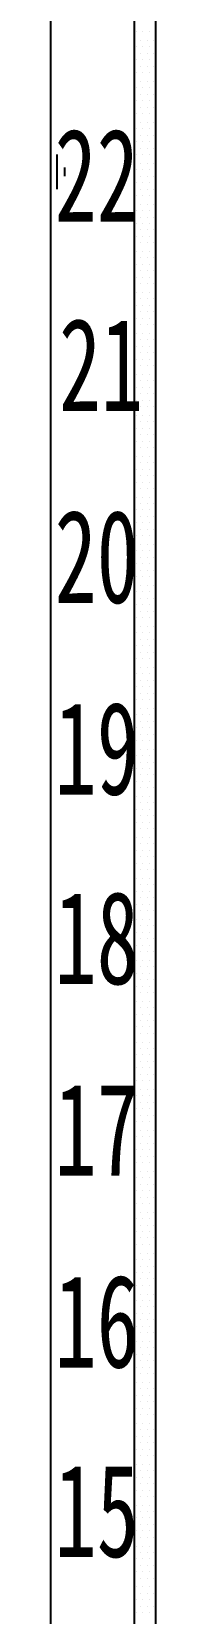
# Model space of a CAD drawing. Header units: metres. Extents: x 17 to 1264, y 17 to 859.
# Drawn here: x 407 to 414.1, y 303.8 to 409.5 of the extents above; entities that cross this region are included whole.
import ezdxf

# ---------------------------------------------------------------- set-up
doc = ezdxf.new("R2010")
doc.units = ezdxf.units.M
for name, color, linetype in [('LINES', 7, 'Continuous'), ('POLYLINES', 4, 'Continuous'), ('RECTS', 7, 'Continuous'), ('TEXTS', 3, 'Continuous')]:
    doc.layers.add(name, color=color, linetype=linetype)

msp = doc.modelspace()

# ---------------------------------------------------------------- linework, layer by layer
at = {"layer": 'LINES'}
for p, q in [((412.84, 409.54), (412.84, 409.54)), ((413.27, 409.54), (413.27, 409.54)), ((413.71, 409.54), (413.71, 409.54)), ((412.84, 408.53), (412.84, 408.53)), ((413.13, 408.96), (413.13, 408.96)), ((413.27, 408.53), (413.27, 408.53)), ((413.56, 408.96), (413.56, 408.96)), ((413.71, 408.53), (413.71, 408.53)), ((413.99, 408.96), (413.99, 408.96)), ((412.84, 407.66), (412.84, 407.66)), ((413.13, 408.1), (413.13, 408.1)), ((413.13, 407.23), (413.13, 407.23)), ((413.27, 407.66), (413.27, 407.66)), ((413.56, 408.1), (413.56, 408.1)), ((413.56, 407.23), (413.56, 407.23)), ((413.71, 407.66), (413.71, 407.66)), ((413.99, 408.1), (413.99, 408.1)), ((413.99, 407.23), (413.99, 407.23)), ((412.84, 406.8), (412.84, 406.8)), ((413.13, 406.22), (413.13, 406.22)), ((413.27, 406.8), (413.27, 406.8)), ((413.56, 406.22), (413.56, 406.22)), ((413.71, 406.8), (413.71, 406.8)), ((413.99, 406.22), (413.99, 406.22)), ((412.84, 405.79), (412.84, 405.79)), ((413.13, 405.36), (413.13, 405.36)), ((413.27, 405.79), (413.27, 405.79)), ((413.56, 405.36), (413.56, 405.36)), ((413.71, 405.79), (413.71, 405.79)), ((413.99, 405.36), (413.99, 405.36)), ((412.84, 404.93), (412.84, 404.93)), ((412.84, 404.06), (412.84, 404.06)), ((413.13, 404.5), (413.13, 404.5)), ((413.27, 404.93), (413.27, 404.93)), ((413.27, 404.06), (413.27, 404.06)), ((413.56, 404.5), (413.56, 404.5)), ((413.71, 404.93), (413.71, 404.93)), ((413.71, 404.06), (413.71, 404.06)), ((413.99, 404.5), (413.99, 404.5)), ((412.84, 403.06), (412.84, 403.06)), ((413.13, 403.49), (413.13, 403.49)), ((413.27, 403.06), (413.27, 403.06)), ((413.56, 403.49), (413.56, 403.49)), ((413.71, 403.06), (413.71, 403.06)), ((413.99, 403.49), (413.99, 403.49)), ((412.84, 402.19), (412.84, 402.19)), ((413.13, 402.62), (413.13, 402.62)), ((413.27, 402.19), (413.27, 402.19)), ((413.56, 402.62), (413.56, 402.62)), ((413.71, 402.19), (413.71, 402.19)), ((413.99, 402.62), (413.99, 402.62)), ((407.51, 401.33), (407.51, 399.02)), ((412.84, 401.33), (412.84, 401.33)), ((413.13, 401.76), (413.13, 401.76)), ((413.27, 401.33), (413.27, 401.33)), ((413.56, 401.76), (413.56, 401.76)), ((413.71, 401.33), (413.71, 401.33)), ((413.99, 401.76), (413.99, 401.76)), ((408.02, 400.46), (408.02, 399.89)), ((412.84, 400.32), (412.84, 400.32)), ((413.13, 400.75), (413.13, 400.75)), ((413.13, 399.89), (413.13, 399.89)), ((413.27, 400.32), (413.27, 400.32)), ((413.56, 400.75), (413.56, 400.75)), ((413.56, 399.89), (413.56, 399.89)), ((413.71, 400.32), (413.71, 400.32)), ((413.99, 400.75), (413.99, 400.75)), ((413.99, 399.89), (413.99, 399.89)), ((412.84, 399.46), (412.84, 399.46)), ((413.13, 399.02), (413.13, 399.02)), ((413.27, 399.46), (413.27, 399.46)), ((413.56, 399.02), (413.56, 399.02)), ((413.71, 399.46), (413.71, 399.46)), ((413.99, 399.02), (413.99, 399.02)), ((412.84, 398.59), (412.84, 398.59)), ((413.13, 398.02), (413.13, 398.02)), ((413.27, 398.59), (413.27, 398.59)), ((413.56, 398.02), (413.56, 398.02)), ((413.71, 398.59), (413.71, 398.59)), ((413.99, 398.02), (413.99, 398.02)), ((412.84, 397.58), (412.84, 397.58)), ((412.84, 396.72), (412.84, 396.72)), ((413.13, 397.15), (413.13, 397.15)), ((413.27, 397.58), (413.27, 397.58)), ((413.27, 396.72), (413.27, 396.72)), ((413.56, 397.15), (413.56, 397.15)), ((413.71, 397.58), (413.71, 397.58)), ((413.71, 396.72), (413.71, 396.72)), ((413.99, 397.15), (413.99, 397.15)), ((412.84, 395.86), (412.84, 395.86)), ((413.13, 396.29), (413.13, 396.29)), ((413.27, 395.86), (413.27, 395.86)), ((413.56, 396.29), (413.56, 396.29)), ((413.71, 395.86), (413.71, 395.86)), ((413.99, 396.29), (413.99, 396.29)), ((412.84, 394.85), (412.84, 394.85)), ((413.13, 395.42), (413.13, 395.42)), ((413.27, 394.85), (413.27, 394.85)), ((413.56, 395.42), (413.56, 395.42)), ((413.71, 394.85), (413.71, 394.85)), ((413.99, 395.42), (413.99, 395.42)), ((412.84, 393.98), (412.84, 393.98)), ((413.13, 394.42), (413.13, 394.42)), ((413.13, 393.55), (413.13, 393.55)), ((413.27, 393.98), (413.27, 393.98)), ((413.56, 394.42), (413.56, 394.42)), ((413.56, 393.55), (413.56, 393.55)), ((413.71, 393.98), (413.71, 393.98)), ((413.99, 394.42), (413.99, 394.42)), ((413.99, 393.55), (413.99, 393.55)), ((412.84, 393.12), (412.84, 393.12)), ((413.13, 392.69), (413.13, 392.69)), ((413.27, 393.12), (413.27, 393.12)), ((413.56, 392.69), (413.56, 392.69)), ((413.71, 393.12), (413.71, 393.12)), ((413.99, 392.69), (413.99, 392.69)), ((412.84, 392.11), (412.84, 392.11)), ((413.13, 391.68), (413.13, 391.68)), ((413.27, 392.11), (413.27, 392.11)), ((413.56, 391.68), (413.56, 391.68)), ((413.71, 392.11), (413.71, 392.11)), ((413.99, 391.68), (413.99, 391.68)), ((412.84, 391.25), (412.84, 391.25)), ((412.84, 390.38), (412.84, 390.38)), ((413.13, 390.82), (413.13, 390.82)), ((413.27, 391.25), (413.27, 391.25)), ((413.27, 390.38), (413.27, 390.38)), ((413.56, 390.82), (413.56, 390.82)), ((413.71, 391.25), (413.71, 391.25)), ((413.71, 390.38), (413.71, 390.38)), ((413.99, 390.82), (413.99, 390.82)), ((412.84, 389.38), (412.84, 389.38)), ((413.13, 389.95), (413.13, 389.95)), ((413.27, 389.38), (413.27, 389.38)), ((413.56, 389.95), (413.56, 389.95)), ((413.71, 389.38), (413.71, 389.38)), ((413.99, 389.95), (413.99, 389.95)), ((412.84, 388.51), (412.84, 388.51)), ((413.13, 388.94), (413.13, 388.94)), ((413.27, 388.51), (413.27, 388.51)), ((413.56, 388.94), (413.56, 388.94)), ((413.71, 388.51), (413.71, 388.51)), ((413.99, 388.94), (413.99, 388.94)), ((412.84, 387.65), (412.84, 387.65)), ((413.13, 388.08), (413.13, 388.08)), ((413.13, 387.22), (413.13, 387.22)), ((413.27, 387.65), (413.27, 387.65)), ((413.56, 388.08), (413.56, 388.08)), ((413.56, 387.22), (413.56, 387.22)), ((413.71, 387.65), (413.71, 387.65)), ((413.99, 388.08), (413.99, 388.08)), ((413.99, 387.22), (413.99, 387.22)), ((412.84, 386.64), (412.84, 386.64)), ((413.13, 386.21), (413.13, 386.21)), ((413.27, 386.64), (413.27, 386.64)), ((413.56, 386.21), (413.56, 386.21)), ((413.71, 386.64), (413.71, 386.64)), ((413.99, 386.21), (413.99, 386.21)), ((412.84, 385.78), (412.84, 385.78)), ((413.13, 385.34), (413.13, 385.34)), ((413.27, 385.78), (413.27, 385.78)), ((413.56, 385.34), (413.56, 385.34)), ((413.71, 385.78), (413.71, 385.78)), ((413.99, 385.34), (413.99, 385.34)), ((412.84, 384.91), (412.84, 384.91)), ((412.84, 383.9), (412.84, 383.9)), ((413.13, 384.48), (413.13, 384.48)), ((413.27, 384.91), (413.27, 384.91)), ((413.27, 383.9), (413.27, 383.9)), ((413.56, 384.48), (413.56, 384.48)), ((413.71, 384.91), (413.71, 384.91)), ((413.71, 383.9), (413.71, 383.9)), ((413.99, 384.48), (413.99, 384.48)), ((412.84, 383.04), (412.84, 383.04)), ((413.13, 383.47), (413.13, 383.47)), ((413.27, 383.04), (413.27, 383.04)), ((413.56, 383.47), (413.56, 383.47)), ((413.71, 383.04), (413.71, 383.04)), ((413.99, 383.47), (413.99, 383.47)), ((412.84, 382.18), (412.84, 382.18)), ((413.13, 382.61), (413.13, 382.61)), ((413.27, 382.18), (413.27, 382.18)), ((413.56, 382.61), (413.56, 382.61)), ((413.71, 382.18), (413.71, 382.18)), ((413.99, 382.61), (413.99, 382.61)), ((412.84, 381.17), (412.84, 381.17)), ((413.13, 381.74), (413.13, 381.74)), ((413.13, 380.74), (413.13, 380.74)), ((413.27, 381.17), (413.27, 381.17)), ((413.56, 381.74), (413.56, 381.74)), ((413.56, 380.74), (413.56, 380.74)), ((413.71, 381.17), (413.71, 381.17)), ((413.99, 381.74), (413.99, 381.74)), ((413.99, 380.74), (413.99, 380.74)), ((412.84, 380.3), (412.84, 380.3)), ((413.13, 379.87), (413.13, 379.87)), ((413.27, 380.3), (413.27, 380.3)), ((413.56, 379.87), (413.56, 379.87)), ((413.71, 380.3), (413.71, 380.3)), ((413.99, 379.87), (413.99, 379.87)), ((412.84, 379.44), (412.84, 379.44)), ((413.13, 379.01), (413.13, 379.01)), ((413.27, 379.44), (413.27, 379.44)), ((413.56, 379.01), (413.56, 379.01)), ((413.71, 379.44), (413.71, 379.44)), ((413.99, 379.01), (413.99, 379.01)), ((412.84, 378.43), (412.84, 378.43)), ((412.84, 377.57), (412.84, 377.57)), ((413.13, 378), (413.13, 378)), ((413.27, 378.43), (413.27, 378.43)), ((413.27, 377.57), (413.27, 377.57)), ((413.56, 378), (413.56, 378)), ((413.71, 378.43), (413.71, 378.43)), ((413.71, 377.57), (413.71, 377.57)), ((413.99, 378), (413.99, 378)), ((412.84, 376.7), (412.84, 376.7)), ((413.13, 377.14), (413.13, 377.14)), ((413.27, 376.7), (413.27, 376.7)), ((413.56, 377.14), (413.56, 377.14)), ((413.71, 376.7), (413.71, 376.7)), ((413.99, 377.14), (413.99, 377.14)), ((412.84, 375.84), (412.84, 375.84)), ((413.13, 376.27), (413.13, 376.27)), ((413.27, 375.84), (413.27, 375.84)), ((413.56, 376.27), (413.56, 376.27)), ((413.71, 375.84), (413.71, 375.84)), ((413.99, 376.27), (413.99, 376.27)), ((412.84, 374.83), (412.84, 374.83)), ((413.13, 375.26), (413.13, 375.26)), ((413.13, 374.4), (413.13, 374.4)), ((413.27, 374.83), (413.27, 374.83)), ((413.56, 375.26), (413.56, 375.26)), ((413.56, 374.4), (413.56, 374.4)), ((413.71, 374.83), (413.71, 374.83)), ((413.99, 375.26), (413.99, 375.26)), ((413.99, 374.4), (413.99, 374.4)), ((412.84, 373.97), (412.84, 373.97)), ((413.13, 373.54), (413.13, 373.54)), ((413.27, 373.97), (413.27, 373.97)), ((413.56, 373.54), (413.56, 373.54)), ((413.71, 373.97), (413.71, 373.97)), ((413.99, 373.54), (413.99, 373.54)), ((412.84, 373.1), (412.84, 373.1)), ((413.13, 372.53), (413.13, 372.53)), ((413.27, 373.1), (413.27, 373.1)), ((413.56, 372.53), (413.56, 372.53)), ((413.71, 373.1), (413.71, 373.1)), ((413.99, 372.53), (413.99, 372.53)), ((412.84, 372.1), (412.84, 372.1)), ((412.84, 371.23), (412.84, 371.23)), ((413.13, 371.66), (413.13, 371.66)), ((413.27, 372.1), (413.27, 372.1)), ((413.27, 371.23), (413.27, 371.23)), ((413.56, 371.66), (413.56, 371.66)), ((413.71, 372.1), (413.71, 372.1)), ((413.71, 371.23), (413.71, 371.23)), ((413.99, 371.66), (413.99, 371.66)), ((412.84, 370.37), (412.84, 370.37)), ((413.13, 370.8), (413.13, 370.8)), ((413.27, 370.37), (413.27, 370.37)), ((413.56, 370.8), (413.56, 370.8)), ((413.71, 370.37), (413.71, 370.37)), ((413.99, 370.8), (413.99, 370.8)), ((412.84, 369.36), (412.84, 369.36)), ((413.13, 369.79), (413.13, 369.79)), ((413.27, 369.36), (413.27, 369.36)), ((413.56, 369.79), (413.56, 369.79)), ((413.71, 369.36), (413.71, 369.36)), ((413.99, 369.79), (413.99, 369.79)), ((412.84, 368.5), (412.84, 368.5)), ((413.13, 368.93), (413.13, 368.93)), ((413.13, 368.06), (413.13, 368.06)), ((413.27, 368.5), (413.27, 368.5)), ((413.56, 368.93), (413.56, 368.93)), ((413.56, 368.06), (413.56, 368.06)), ((413.71, 368.5), (413.71, 368.5)), ((413.99, 368.93), (413.99, 368.93)), ((413.99, 368.06), (413.99, 368.06)), ((412.84, 367.63), (412.84, 367.63)), ((413.13, 367.06), (413.13, 367.06)), ((413.27, 367.63), (413.27, 367.63)), ((413.56, 367.06), (413.56, 367.06)), ((413.71, 367.63), (413.71, 367.63)), ((413.99, 367.06), (413.99, 367.06)), ((412.84, 366.62), (412.84, 366.62)), ((413.13, 366.19), (413.13, 366.19)), ((413.27, 366.62), (413.27, 366.62)), ((413.56, 366.19), (413.56, 366.19)), ((413.71, 366.62), (413.71, 366.62)), ((413.99, 366.19), (413.99, 366.19)), ((412.84, 365.76), (412.84, 365.76)), ((412.84, 364.9), (412.84, 364.9)), ((413.13, 365.33), (413.13, 365.33)), ((413.27, 365.76), (413.27, 365.76)), ((413.27, 364.9), (413.27, 364.9)), ((413.56, 365.33), (413.56, 365.33)), ((413.71, 365.76), (413.71, 365.76)), ((413.71, 364.9), (413.71, 364.9)), ((413.99, 365.33), (413.99, 365.33)), ((412.84, 363.89), (412.84, 363.89)), ((413.13, 364.32), (413.13, 364.32)), ((413.27, 363.89), (413.27, 363.89)), ((413.56, 364.32), (413.56, 364.32)), ((413.71, 363.89), (413.71, 363.89)), ((413.99, 364.32), (413.99, 364.32)), ((412.84, 363.02), (412.84, 363.02)), ((413.13, 363.46), (413.13, 363.46)), ((413.27, 363.02), (413.27, 363.02)), ((413.56, 363.46), (413.56, 363.46)), ((413.71, 363.02), (413.71, 363.02)), ((413.99, 363.46), (413.99, 363.46)), ((412.84, 362.16), (412.84, 362.16)), ((413.13, 362.59), (413.13, 362.59)), ((413.27, 362.16), (413.27, 362.16)), ((413.56, 362.59), (413.56, 362.59)), ((413.71, 362.16), (413.71, 362.16)), ((413.99, 362.59), (413.99, 362.59)), ((412.84, 361.15), (412.84, 361.15)), ((413.13, 361.58), (413.13, 361.58)), ((413.13, 360.72), (413.13, 360.72)), ((413.27, 361.15), (413.27, 361.15)), ((413.56, 361.58), (413.56, 361.58)), ((413.56, 360.72), (413.56, 360.72)), ((413.71, 361.15), (413.71, 361.15)), ((413.99, 361.58), (413.99, 361.58)), ((413.99, 360.72), (413.99, 360.72)), ((412.84, 360.29), (412.84, 360.29)), ((413.13, 359.86), (413.13, 359.86)), ((413.27, 360.29), (413.27, 360.29)), ((413.56, 359.86), (413.56, 359.86)), ((413.71, 360.29), (413.71, 360.29)), ((413.99, 359.86), (413.99, 359.86)), ((412.84, 359.42), (412.84, 359.42)), ((413.13, 358.99), (413.13, 358.99)), ((413.27, 359.42), (413.27, 359.42)), ((413.56, 358.99), (413.56, 358.99)), ((413.71, 359.42), (413.71, 359.42)), ((413.99, 358.99), (413.99, 358.99)), ((412.84, 358.42), (412.84, 358.42)), ((412.84, 357.55), (412.84, 357.55)), ((413.13, 357.98), (413.13, 357.98)), ((413.27, 358.42), (413.27, 358.42)), ((413.27, 357.55), (413.27, 357.55)), ((413.56, 357.98), (413.56, 357.98)), ((413.71, 358.42), (413.71, 358.42)), ((413.71, 357.55), (413.71, 357.55)), ((413.99, 357.98), (413.99, 357.98)), ((412.84, 356.69), (412.84, 356.69)), ((413.13, 357.12), (413.13, 357.12)), ((413.27, 356.69), (413.27, 356.69)), ((413.56, 357.12), (413.56, 357.12)), ((413.71, 356.69), (413.71, 356.69)), ((413.99, 357.12), (413.99, 357.12)), ((412.84, 355.68), (412.84, 355.68)), ((413.13, 356.26), (413.13, 356.26)), ((413.27, 355.68), (413.27, 355.68)), ((413.56, 356.26), (413.56, 356.26)), ((413.71, 355.68), (413.71, 355.68)), ((413.99, 356.26), (413.99, 356.26)), ((412.84, 354.82), (412.84, 354.82)), ((413.13, 355.25), (413.13, 355.25)), ((413.13, 354.38), (413.13, 354.38)), ((413.27, 354.82), (413.27, 354.82)), ((413.56, 355.25), (413.56, 355.25)), ((413.56, 354.38), (413.56, 354.38)), ((413.71, 354.82), (413.71, 354.82)), ((413.99, 355.25), (413.99, 355.25)), ((413.99, 354.38), (413.99, 354.38)), ((412.84, 353.95), (412.84, 353.95)), ((413.13, 353.52), (413.13, 353.52)), ((413.27, 353.95), (413.27, 353.95)), ((413.56, 353.52), (413.56, 353.52)), ((413.71, 353.95), (413.71, 353.95)), ((413.99, 353.52), (413.99, 353.52)), ((412.84, 352.94), (412.84, 352.94)), ((413.13, 352.51), (413.13, 352.51)), ((413.27, 352.94), (413.27, 352.94)), ((413.56, 352.51), (413.56, 352.51)), ((413.71, 352.94), (413.71, 352.94)), ((413.99, 352.51), (413.99, 352.51)), ((412.84, 352.08), (412.84, 352.08)), ((412.84, 351.22), (412.84, 351.22)), ((413.13, 351.65), (413.13, 351.65)), ((413.27, 352.08), (413.27, 352.08)), ((413.27, 351.22), (413.27, 351.22)), ((413.56, 351.65), (413.56, 351.65)), ((413.71, 352.08), (413.71, 352.08)), ((413.71, 351.22), (413.71, 351.22)), ((413.99, 351.65), (413.99, 351.65)), ((412.84, 350.21), (412.84, 350.21)), ((413.13, 350.78), (413.13, 350.78)), ((413.27, 350.21), (413.27, 350.21)), ((413.56, 350.78), (413.56, 350.78)), ((413.71, 350.21), (413.71, 350.21)), ((413.99, 350.78), (413.99, 350.78)), ((412.84, 349.34), (412.84, 349.34)), ((413.13, 349.78), (413.13, 349.78)), ((413.27, 349.34), (413.27, 349.34)), ((413.56, 349.78), (413.56, 349.78)), ((413.71, 349.34), (413.71, 349.34)), ((413.99, 349.78), (413.99, 349.78)), ((412.84, 348.48), (412.84, 348.48)), ((413.13, 348.91), (413.13, 348.91)), ((413.13, 348.05), (413.13, 348.05)), ((413.27, 348.48), (413.27, 348.48)), ((413.56, 348.91), (413.56, 348.91)), ((413.56, 348.05), (413.56, 348.05)), ((413.71, 348.48), (413.71, 348.48)), ((413.99, 348.91), (413.99, 348.91)), ((413.99, 348.05), (413.99, 348.05)), ((412.84, 347.47), (412.84, 347.47)), ((413.13, 347.04), (413.13, 347.04)), ((413.27, 347.47), (413.27, 347.47)), ((413.56, 347.04), (413.56, 347.04)), ((413.71, 347.47), (413.71, 347.47)), ((413.99, 347.04), (413.99, 347.04)), ((412.84, 346.61), (412.84, 346.61)), ((413.13, 346.18), (413.13, 346.18)), ((413.27, 346.61), (413.27, 346.61)), ((413.56, 346.18), (413.56, 346.18)), ((413.71, 346.61), (413.71, 346.61)), ((413.99, 346.18), (413.99, 346.18)), ((412.84, 345.74), (412.84, 345.74)), ((412.84, 344.74), (412.84, 344.74)), ((413.13, 345.31), (413.13, 345.31)), ((413.27, 345.74), (413.27, 345.74)), ((413.27, 344.74), (413.27, 344.74)), ((413.56, 345.31), (413.56, 345.31)), ((413.71, 345.74), (413.71, 345.74)), ((413.71, 344.74), (413.71, 344.74)), ((413.99, 345.31), (413.99, 345.31)), ((412.84, 343.87), (412.84, 343.87)), ((413.13, 344.3), (413.13, 344.3)), ((413.27, 343.87), (413.27, 343.87)), ((413.56, 344.3), (413.56, 344.3)), ((413.71, 343.87), (413.71, 343.87)), ((413.99, 344.3), (413.99, 344.3)), ((412.84, 343.01), (412.84, 343.01)), ((413.13, 343.44), (413.13, 343.44)), ((413.27, 343.01), (413.27, 343.01)), ((413.56, 343.44), (413.56, 343.44)), ((413.71, 343.01), (413.71, 343.01)), ((413.99, 343.44), (413.99, 343.44)), ((412.84, 342), (412.84, 342)), ((413.13, 342.58), (413.13, 342.58)), ((413.13, 341.57), (413.13, 341.57)), ((413.27, 342), (413.27, 342)), ((413.56, 342.58), (413.56, 342.58)), ((413.56, 341.57), (413.56, 341.57)), ((413.71, 342), (413.71, 342)), ((413.99, 342.58), (413.99, 342.58)), ((413.99, 341.57), (413.99, 341.57)), ((412.84, 341.14), (412.84, 341.14)), ((413.13, 340.7), (413.13, 340.7)), ((413.27, 341.14), (413.27, 341.14)), ((413.56, 340.7), (413.56, 340.7)), ((413.71, 341.14), (413.71, 341.14)), ((413.99, 340.7), (413.99, 340.7)), ((412.84, 340.27), (412.84, 340.27)), ((413.13, 339.84), (413.13, 339.84)), ((413.27, 340.27), (413.27, 340.27)), ((413.56, 339.84), (413.56, 339.84)), ((413.71, 340.27), (413.71, 340.27)), ((413.99, 339.84), (413.99, 339.84)), ((412.84, 339.41), (412.84, 339.41)), ((412.84, 338.4), (412.84, 338.4)), ((413.13, 338.83), (413.13, 338.83)), ((413.27, 339.41), (413.27, 339.41)), ((413.27, 338.4), (413.27, 338.4)), ((413.56, 338.83), (413.56, 338.83)), ((413.71, 339.41), (413.71, 339.41)), ((413.71, 338.4), (413.71, 338.4)), ((413.99, 338.83), (413.99, 338.83)), ((412.84, 337.54), (412.84, 337.54)), ((413.13, 337.97), (413.13, 337.97)), ((413.27, 337.54), (413.27, 337.54)), ((413.56, 337.97), (413.56, 337.97)), ((413.71, 337.54), (413.71, 337.54)), ((413.99, 337.97), (413.99, 337.97)), ((412.84, 336.67), (412.84, 336.67)), ((413.13, 337.1), (413.13, 337.1)), ((413.27, 336.67), (413.27, 336.67)), ((413.56, 337.1), (413.56, 337.1)), ((413.71, 336.67), (413.71, 336.67)), ((413.99, 337.1), (413.99, 337.1)), ((412.84, 335.66), (412.84, 335.66)), ((413.13, 336.1), (413.13, 336.1)), ((413.13, 335.23), (413.13, 335.23)), ((413.27, 335.66), (413.27, 335.66)), ((413.56, 336.1), (413.56, 336.1)), ((413.56, 335.23), (413.56, 335.23)), ((413.71, 335.66), (413.71, 335.66)), ((413.99, 336.1), (413.99, 336.1)), ((413.99, 335.23), (413.99, 335.23)), ((412.84, 334.8), (412.84, 334.8)), ((413.13, 334.37), (413.13, 334.37)), ((413.27, 334.8), (413.27, 334.8)), ((413.56, 334.37), (413.56, 334.37)), ((413.71, 334.8), (413.71, 334.8)), ((413.99, 334.37), (413.99, 334.37)), ((412.84, 333.94), (412.84, 333.94)), ((413.13, 333.36), (413.13, 333.36)), ((413.27, 333.94), (413.27, 333.94)), ((413.56, 333.36), (413.56, 333.36)), ((413.71, 333.94), (413.71, 333.94)), ((413.99, 333.36), (413.99, 333.36)), ((412.84, 332.93), (412.84, 332.93)), ((412.84, 332.06), (412.84, 332.06)), ((413.13, 332.5), (413.13, 332.5)), ((413.27, 332.93), (413.27, 332.93)), ((413.27, 332.06), (413.27, 332.06)), ((413.56, 332.5), (413.56, 332.5)), ((413.71, 332.93), (413.71, 332.93)), ((413.71, 332.06), (413.71, 332.06)), ((413.99, 332.5), (413.99, 332.5)), ((412.84, 331.2), (412.84, 331.2)), ((413.13, 331.63), (413.13, 331.63)), ((413.27, 331.2), (413.27, 331.2)), ((413.56, 331.63), (413.56, 331.63)), ((413.71, 331.2), (413.71, 331.2)), ((413.99, 331.63), (413.99, 331.63)), ((412.84, 330.19), (412.84, 330.19)), ((413.13, 330.62), (413.13, 330.62)), ((413.27, 330.19), (413.27, 330.19)), ((413.56, 330.62), (413.56, 330.62)), ((413.71, 330.19), (413.71, 330.19)), ((413.99, 330.62), (413.99, 330.62)), ((412.84, 329.33), (412.84, 329.33)), ((413.13, 329.76), (413.13, 329.76)), ((413.13, 328.9), (413.13, 328.9)), ((413.27, 329.33), (413.27, 329.33)), ((413.56, 329.76), (413.56, 329.76)), ((413.56, 328.9), (413.56, 328.9)), ((413.71, 329.33), (413.71, 329.33)), ((413.99, 329.76), (413.99, 329.76)), ((413.99, 328.9), (413.99, 328.9)), ((412.84, 328.46), (412.84, 328.46)), ((413.13, 327.89), (413.13, 327.89)), ((413.27, 328.46), (413.27, 328.46)), ((413.56, 327.89), (413.56, 327.89)), ((413.71, 328.46), (413.71, 328.46)), ((413.99, 327.89), (413.99, 327.89)), ((412.84, 327.46), (412.84, 327.46)), ((413.13, 327.02), (413.13, 327.02)), ((413.27, 327.46), (413.27, 327.46)), ((413.56, 327.02), (413.56, 327.02)), ((413.71, 327.46), (413.71, 327.46)), ((413.99, 327.02), (413.99, 327.02)), ((412.84, 326.59), (412.84, 326.59)), ((412.84, 325.73), (412.84, 325.73)), ((413.13, 326.16), (413.13, 326.16)), ((413.27, 326.59), (413.27, 326.59)), ((413.27, 325.73), (413.27, 325.73)), ((413.56, 326.16), (413.56, 326.16)), ((413.71, 326.59), (413.71, 326.59)), ((413.71, 325.73), (413.71, 325.73)), ((413.99, 326.16), (413.99, 326.16)), ((412.84, 324.72), (412.84, 324.72)), ((413.13, 325.15), (413.13, 325.15)), ((413.27, 324.72), (413.27, 324.72)), ((413.56, 325.15), (413.56, 325.15)), ((413.71, 324.72), (413.71, 324.72)), ((413.99, 325.15), (413.99, 325.15)), ((412.84, 323.86), (412.84, 323.86)), ((413.13, 324.29), (413.13, 324.29)), ((413.27, 323.86), (413.27, 323.86)), ((413.56, 324.29), (413.56, 324.29)), ((413.71, 323.86), (413.71, 323.86)), ((413.99, 324.29), (413.99, 324.29)), ((412.84, 322.99), (412.84, 322.99)), ((413.13, 323.42), (413.13, 323.42)), ((413.13, 322.56), (413.13, 322.56)), ((413.27, 322.99), (413.27, 322.99)), ((413.56, 323.42), (413.56, 323.42)), ((413.56, 322.56), (413.56, 322.56)), ((413.71, 322.99), (413.71, 322.99)), ((413.99, 323.42), (413.99, 323.42)), ((413.99, 322.56), (413.99, 322.56)), ((412.84, 321.98), (412.84, 321.98)), ((413.13, 321.55), (413.13, 321.55)), ((413.27, 321.98), (413.27, 321.98)), ((413.56, 321.55), (413.56, 321.55)), ((413.71, 321.98), (413.71, 321.98)), ((413.99, 321.55), (413.99, 321.55)), ((412.84, 321.12), (412.84, 321.12)), ((413.13, 320.69), (413.13, 320.69)), ((413.27, 321.12), (413.27, 321.12)), ((413.56, 320.69), (413.56, 320.69)), ((413.71, 321.12), (413.71, 321.12)), ((413.99, 320.69), (413.99, 320.69)), ((412.84, 320.26), (412.84, 320.26)), ((413.13, 319.82), (413.13, 319.82)), ((413.27, 320.26), (413.27, 320.26)), ((413.56, 319.82), (413.56, 319.82)), ((413.71, 320.26), (413.71, 320.26)), ((413.99, 319.82), (413.99, 319.82)), ((412.84, 319.25), (412.84, 319.25)), ((412.84, 318.38), (412.84, 318.38)), ((413.13, 318.82), (413.13, 318.82)), ((413.27, 319.25), (413.27, 319.25)), ((413.27, 318.38), (413.27, 318.38)), ((413.56, 318.82), (413.56, 318.82)), ((413.71, 319.25), (413.71, 319.25)), ((413.71, 318.38), (413.71, 318.38)), ((413.99, 318.82), (413.99, 318.82)), ((412.84, 317.52), (412.84, 317.52)), ((413.13, 317.95), (413.13, 317.95)), ((413.27, 317.52), (413.27, 317.52)), ((413.56, 317.95), (413.56, 317.95)), ((413.71, 317.52), (413.71, 317.52)), ((413.99, 317.95), (413.99, 317.95)), ((412.84, 316.51), (412.84, 316.51)), ((413.13, 317.09), (413.13, 317.09)), ((413.27, 316.51), (413.27, 316.51)), ((413.56, 317.09), (413.56, 317.09)), ((413.71, 316.51), (413.71, 316.51)), ((413.99, 317.09), (413.99, 317.09)), ((412.84, 315.65), (412.84, 315.65)), ((413.13, 316.08), (413.13, 316.08)), ((413.13, 315.22), (413.13, 315.22)), ((413.27, 315.65), (413.27, 315.65)), ((413.56, 316.08), (413.56, 316.08)), ((413.56, 315.22), (413.56, 315.22)), ((413.71, 315.65), (413.71, 315.65)), ((413.99, 316.08), (413.99, 316.08)), ((413.99, 315.22), (413.99, 315.22)), ((412.84, 314.78), (412.84, 314.78)), ((413.13, 314.35), (413.13, 314.35)), ((413.27, 314.78), (413.27, 314.78)), ((413.56, 314.35), (413.56, 314.35)), ((413.71, 314.78), (413.71, 314.78)), ((413.99, 314.35), (413.99, 314.35)), ((412.84, 313.78), (412.84, 313.78)), ((413.13, 313.34), (413.13, 313.34)), ((413.27, 313.78), (413.27, 313.78)), ((413.56, 313.34), (413.56, 313.34)), ((413.71, 313.78), (413.71, 313.78)), ((413.99, 313.34), (413.99, 313.34)), ((412.84, 312.91), (412.84, 312.91)), ((412.84, 312.05), (412.84, 312.05)), ((413.13, 312.48), (413.13, 312.48)), ((413.27, 312.91), (413.27, 312.91)), ((413.27, 312.05), (413.27, 312.05)), ((413.56, 312.48), (413.56, 312.48)), ((413.71, 312.91), (413.71, 312.91)), ((413.71, 312.05), (413.71, 312.05)), ((413.99, 312.48), (413.99, 312.48)), ((412.84, 311.04), (412.84, 311.04)), ((413.13, 311.62), (413.13, 311.62)), ((413.27, 311.04), (413.27, 311.04)), ((413.56, 311.62), (413.56, 311.62)), ((413.71, 311.04), (413.71, 311.04)), ((413.99, 311.62), (413.99, 311.62)), ((412.84, 310.18), (412.84, 310.18)), ((413.13, 310.61), (413.13, 310.61)), ((413.27, 310.18), (413.27, 310.18)), ((413.56, 310.61), (413.56, 310.61)), ((413.71, 310.18), (413.71, 310.18)), ((413.99, 310.61), (413.99, 310.61)), ((412.84, 309.31), (412.84, 309.31)), ((413.13, 309.74), (413.13, 309.74)), ((413.13, 308.88), (413.13, 308.88)), ((413.27, 309.31), (413.27, 309.31)), ((413.56, 309.74), (413.56, 309.74)), ((413.56, 308.88), (413.56, 308.88)), ((413.71, 309.31), (413.71, 309.31)), ((413.99, 309.74), (413.99, 309.74)), ((413.99, 308.88), (413.99, 308.88)), ((412.84, 308.3), (412.84, 308.3)), ((413.13, 307.87), (413.13, 307.87)), ((413.27, 308.3), (413.27, 308.3)), ((413.56, 307.87), (413.56, 307.87)), ((413.71, 308.3), (413.71, 308.3)), ((413.99, 307.87), (413.99, 307.87)), ((412.84, 307.44), (412.84, 307.44)), ((413.13, 307.01), (413.13, 307.01)), ((413.27, 307.44), (413.27, 307.44)), ((413.56, 307.01), (413.56, 307.01)), ((413.71, 307.44), (413.71, 307.44)), ((413.99, 307.01), (413.99, 307.01)), ((412.84, 306.58), (412.84, 306.58)), ((413.13, 306.14), (413.13, 306.14)), ((413.27, 306.58), (413.27, 306.58)), ((413.56, 306.14), (413.56, 306.14)), ((413.71, 306.58), (413.71, 306.58)), ((413.99, 306.14), (413.99, 306.14)), ((412.84, 305.57), (412.84, 305.57)), ((412.84, 304.7), (412.84, 304.7)), ((413.13, 305.14), (413.13, 305.14)), ((413.27, 305.57), (413.27, 305.57)), ((413.27, 304.7), (413.27, 304.7)), ((413.56, 305.14), (413.56, 305.14)), ((413.71, 305.57), (413.71, 305.57)), ((413.71, 304.7), (413.71, 304.7)), ((413.99, 305.14), (413.99, 305.14)), ((412.84, 303.84), (412.84, 303.84)), ((413.13, 304.27), (413.13, 304.27)), ((413.27, 303.84), (413.27, 303.84)), ((413.56, 304.27), (413.56, 304.27)), ((413.71, 303.84), (413.71, 303.84)), ((413.99, 304.27), (413.99, 304.27))]:
    msp.add_line(p, q, dxfattribs=at)
at = {"layer": 'POLYLINES'}
msp.add_lwpolyline([(407.08, 732.96), (407.08, 587.66), (407.08, 128.74)], dxfattribs=at)
msp.add_lwpolyline([(407.08, 732.96), (407.08, 587.66), (407.08, 128.74)], dxfattribs=at)
msp.add_lwpolyline([(407.08, 732.96), (407.08, 587.66), (407.08, 128.74)], dxfattribs=at)
msp.add_lwpolyline([(407.08, 732.96), (407.08, 587.66), (407.08, 128.74)], dxfattribs=at)
at = {"layer": 'RECTS'}
for points in [[(242.06, 747.36), (414.14, 747.36), (414.14, 116.21), (242.06, 116.21)], [(243.5, 745.92), (412.7, 745.92), (412.7, 117.65), (243.5, 117.65)]]:
    msp.add_lwpolyline(points, dxfattribs=at)

# ---------------------------------------------------------------- texts
at = {"layer": 'TEXTS', "width": 0.666667}
for s, p in [('22', (407.37, 396.85)), ('21', (407.66, 384.18)), ('20', (407.37, 371.36)), ('19', (407.37, 358.54)), ('18', (407.37, 345.87)), ('17', (407.37, 333.06)), ('16', (407.37, 320.24)), ('15', (407.37, 307.57))]:
    msp.add_text(s, height=6.21, dxfattribs=at).set_placement(p)

doc.saveas('drawing.dxf')
